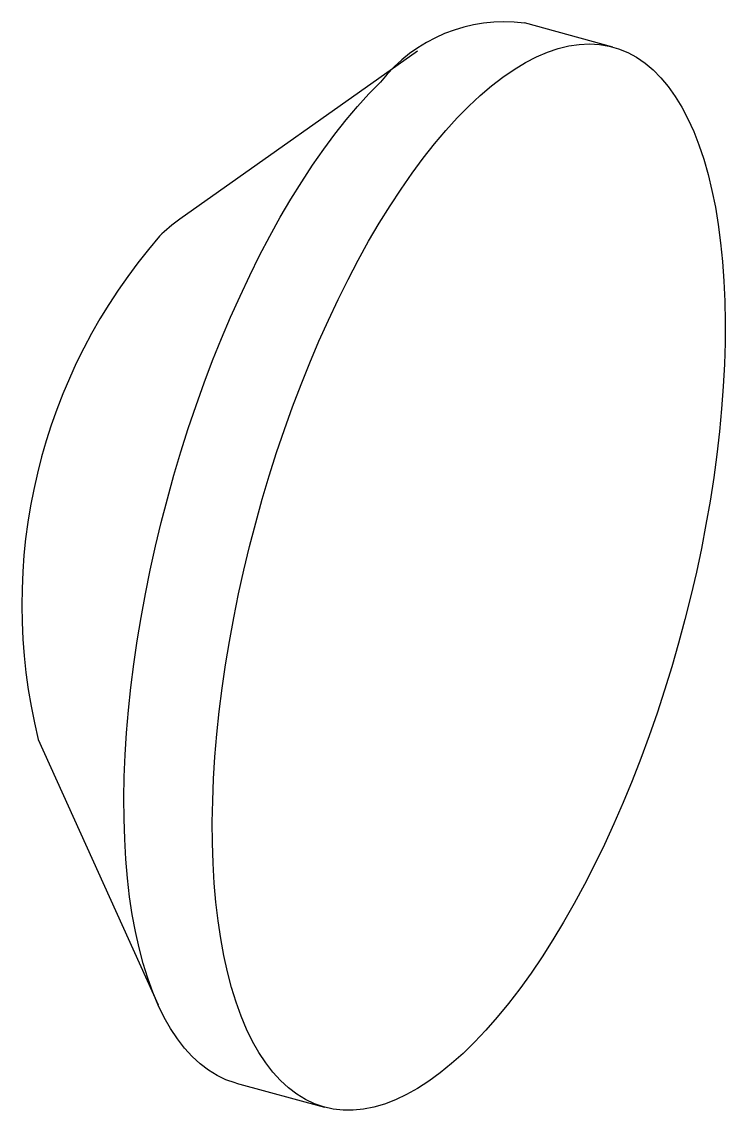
# Paper-space layout '_Trimetric' of a CAD drawing. Header units: millimetres. Extents: x -8.9 to 5.1, y -10.7 to 11.1.
import ezdxf

# ---------------------------------------------------------------- set-up
doc = ezdxf.new("R2010")
doc.units = ezdxf.units.MM

psp = doc.layouts.new('_Trimetric')

# ---------------------------------------------------------------- linework, layer by layer
at = {"color": 7, "linetype": 'Continuous', "lineweight": 25}
for p, q in [((2.885, 10.615), (1.116, 11.096)), ((-1.027, 10.535), (-5.786, 7.167)), ((-8.618, -3.252), (-6.218, -8.566)), ((-4.654, -10.134), (-2.885, -10.615))]:
    psp.add_line(p, q, dxfattribs=at)
at = {"color": 7, "linetype": 'Continuous', "lineweight": 25, "flags": 128}
for points in [[(0, 9.429), (0.229, 9.643), (0.457, 9.837), (0.684, 10.013), (0.91, 10.168), (1.134, 10.303), (1.356, 10.418), (1.576, 10.512), (1.792, 10.585), (2.004, 10.637), (2.213, 10.668), (2.417, 10.677), (2.616, 10.666), (2.81, 10.633), (2.999, 10.58), (3.182, 10.505), (3.358, 10.409), (3.528, 10.293), (3.69, 10.157), (3.846, 10), (3.993, 9.823), (4.133, 9.627), (4.264, 9.412), (4.388, 9.178), (4.502, 8.925), (4.607, 8.655), (4.704, 8.368), (4.791, 8.065), (4.868, 7.745), (4.936, 7.41), (4.994, 7.06), (5.042, 6.696), (5.08, 6.319), (5.108, 5.929), (5.126, 5.528), (5.133, 5.115), (5.131, 4.693), (5.118, 4.261), (5.095, 3.82), (5.062, 3.373), (5.019, 2.918), (4.966, 2.457), (4.903, 1.992), (4.831, 1.523), (4.748, 1.051), (4.657, 0.576), (4.556, 0.101), (4.446, -0.375), (4.327, -0.85), (4.2, -1.323), (4.064, -1.794), (3.92, -2.261), (3.769, -2.724), (3.61, -3.181), (3.444, -3.632), (3.271, -4.076), (3.091, -4.511), (2.905, -4.938), (2.714, -5.355), (2.517, -5.761), (2.315, -6.156), (2.109, -6.538), (1.898, -6.908), (1.684, -7.264), (1.466, -7.605), (1.246, -7.931), (1.023, -8.242), (0.797, -8.536), (0.571, -8.813), (0.343, -9.073), (0.114, -9.315), (-0.114, -9.538), (-0.343, -9.742), (-0.571, -9.927), (-0.797, -10.093), (-1.023, -10.238), (-1.246, -10.363), (-1.466, -10.467), (-1.684, -10.551), (-1.898, -10.613), (-2.109, -10.655), (-2.315, -10.675), (-2.517, -10.674), (-2.714, -10.652), (-2.905, -10.609), (-3.091, -10.545), (-3.271, -10.46), (-3.444, -10.354), (-3.61, -10.227), (-3.769, -10.081), (-3.92, -9.914), (-4.064, -9.727), (-4.2, -9.522), (-4.327, -9.297), (-4.446, -9.054), (-4.556, -8.793), (-4.657, -8.514), (-4.748, -8.218), (-4.831, -7.907), (-4.903, -7.579), (-4.966, -7.237), (-5.019, -6.88), (-5.062, -6.509), (-5.095, -6.126), (-5.118, -5.73), (-5.131, -5.323), (-5.133, -4.905), (-5.126, -4.478), (-5.108, -4.042), (-5.08, -3.597), (-5.042, -3.146), (-4.994, -2.688), (-4.936, -2.225), (-4.868, -1.758), (-4.791, -1.287), (-4.704, -0.814), (-4.607, -0.338), (-4.502, 0.137), (-4.388, 0.613), (-4.264, 1.087), (-4.133, 1.559), (-3.993, 2.028), (-3.846, 2.493), (-3.69, 2.953), (-3.528, 3.407), (-3.358, 3.855), (-3.182, 4.294), (-2.999, 4.726), (-2.81, 5.147), (-2.616, 5.559), (-2.417, 5.96), (-2.213, 6.348), (-2.004, 6.725), (-1.792, 7.087), (-1.576, 7.436), (-1.356, 7.77), (-1.134, 8.089), (-0.91, 8.391), (-0.684, 8.677), (-0.457, 8.945), (-0.229, 9.196), (0, 9.429)], [(-4.654, -10.134), (-4.674, -10.129), (-4.86, -10.064), (-5.039, -9.979), (-5.212, -9.873), (-5.379, -9.747), (-5.538, -9.6), (-5.689, -9.433), (-5.833, -9.247), (-5.969, -9.041), (-6.096, -8.816), (-6.215, -8.573), (-6.325, -8.312), (-6.426, -8.033), (-6.517, -7.738), (-6.599, -7.426), (-6.672, -7.098), (-6.735, -6.756), (-6.788, -6.399), (-6.831, -6.028), (-6.864, -5.645), (-6.887, -5.249), (-6.9, -4.842), (-6.902, -4.425), (-6.895, -3.997), (-6.877, -3.561), (-6.849, -3.117), (-6.811, -2.665), (-6.763, -2.208), (-6.705, -1.745), (-6.637, -1.277), (-6.559, -0.806), (-6.473, -0.333), (-6.376, 0.142), (-6.271, 0.618), (-6.156, 1.093), (-6.033, 1.568), (-5.902, 2.04), (-5.762, 2.509), (-5.614, 2.974), (-5.459, 3.434), (-5.296, 3.888), (-5.127, 4.335), (-4.95, 4.775), (-4.768, 5.206), (-4.579, 5.628), (-4.385, 6.04), (-4.186, 6.44), (-3.982, 6.829), (-3.773, 7.205), (-3.56, 7.568), (-3.344, 7.917), (-3.125, 8.251), (-2.903, 8.569), (-2.679, 8.872), (-2.453, 9.158), (-2.226, 9.426), (-1.998, 9.677), (-1.769, 9.91)]]:
    psp.add_lwpolyline(points, dxfattribs=at)
at = {"color": 7, "linetype": 'Continuous', "lineweight": 25}
for centre, radius, start, end in [((0.72, 7.957), 3.163, 82.8107, 141.8886), ((-3.856, 4.465), 3.32, 125.544, 134.6891), ((2.299, -0.55), 11.246, 139.0192, 193.9017)]:
    psp.add_arc(centre, radius, start, end, dxfattribs=at)

doc.saveas('drawing.dxf')
